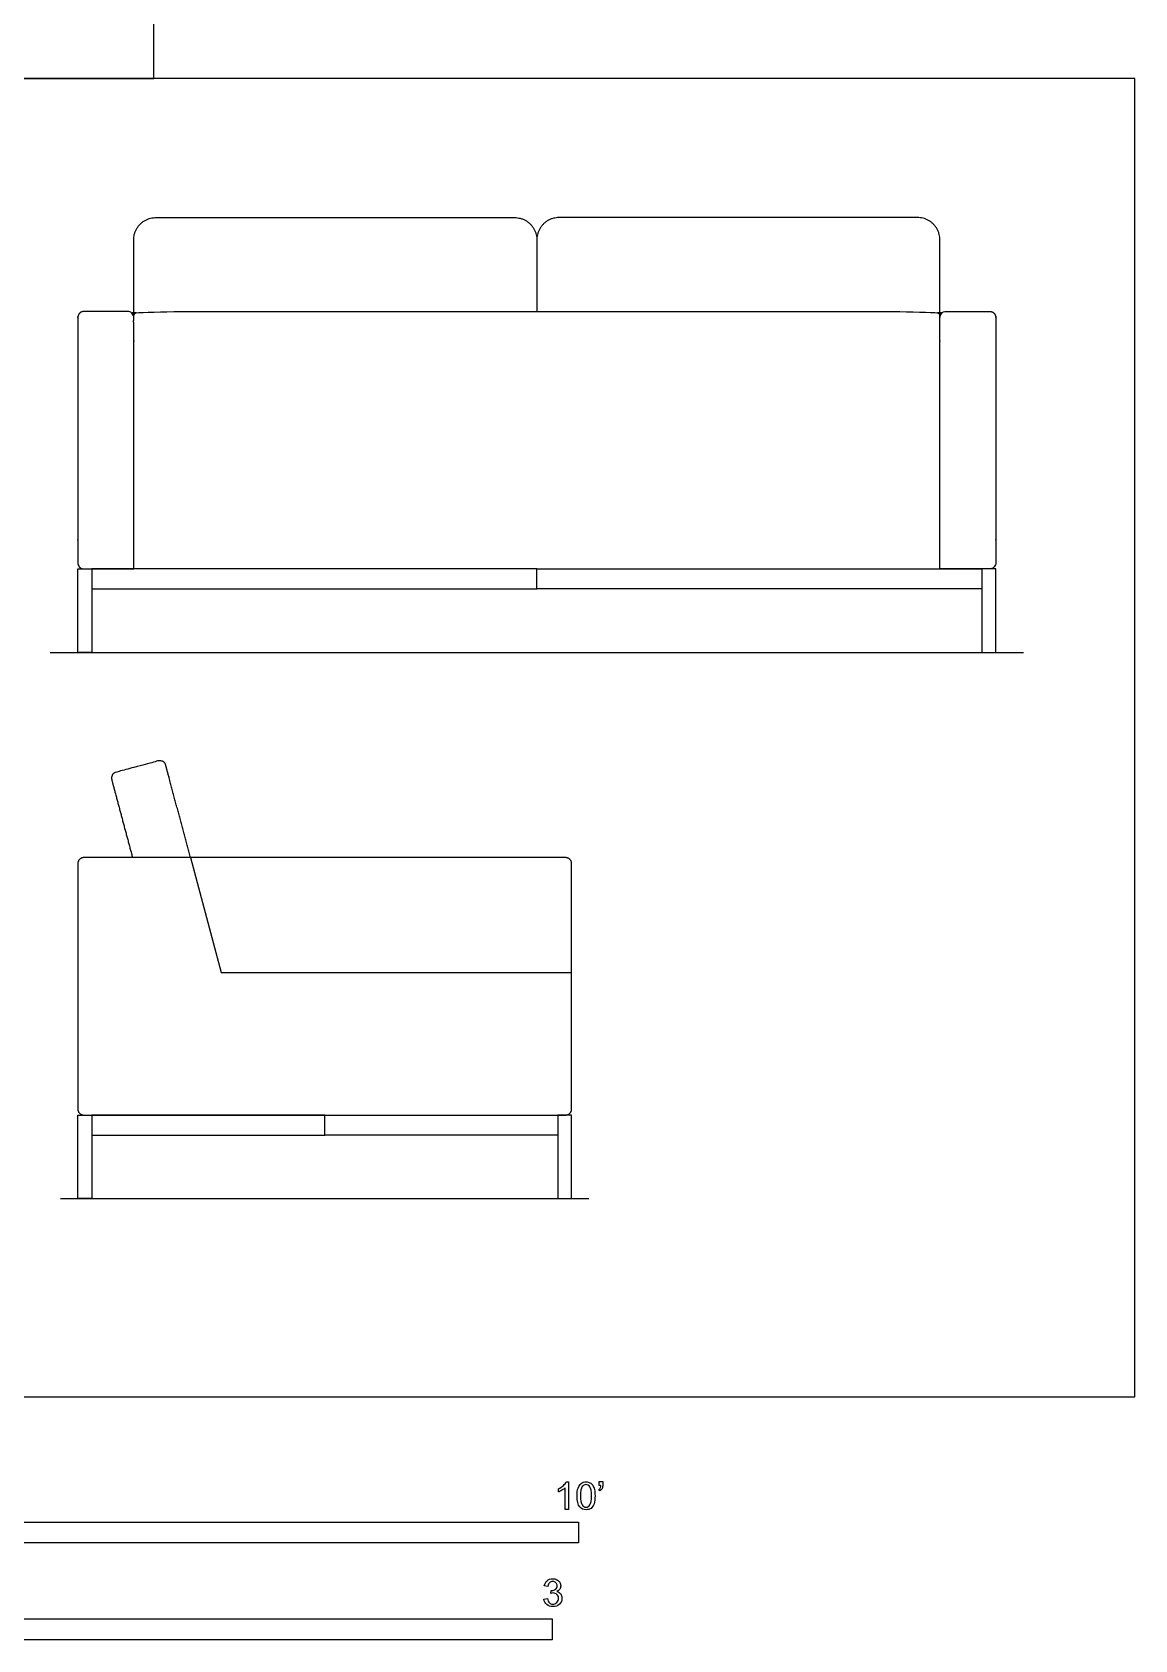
# Model space of a CAD drawing. Header units: metres. Extents: x 0 to 74.2, y -1.2 to 25.5.
# Drawn here: x 2.05 to 4.064, y -0.444 to 2.491 of the extents above; entities that cross this region are included whole.
import ezdxf

# ---------------------------------------------------------------- set-up
doc = ezdxf.new("R2010")
doc.units = ezdxf.units.M
doc.header["$MEASUREMENT"] = 0
for name, color, linetype, true_color in [('AG-DETAIL-DIAGRAM', 7, 'Continuous', 0xccff66), ('AG-DIAGRAM', 7, 'Continuous', 0xfecc66), ('AG-FURNITURE', 7, 'Continuous', 0x66ccff), ('N-SYMB', 7, 'Continuous', 0x800040), ('X-VPRT', 6, 'Continuous', 0xff00ff)]:
    doc.layers.add(name, color=color, linetype=linetype, true_color=true_color)

msp = doc.modelspace()

# ---------------------------------------------------------------- linework, layer by layer
at = {"layer": 'AG-DETAIL-DIAGRAM'}
msp.add_lwpolyline([(2.3393, 0.9843), (2.3955, 0.7747), (3.0353, 0.7747)], dxfattribs=at)
at = {"layer": 'AG-DIAGRAM'}
for points in [[(2.0828, 1.3589), (3.8608, 1.3589)], [(2.1018, 0.362), (3.067, 0.362)]]:
    msp.add_lwpolyline(points, dxfattribs=at)
at = {"layer": 'AG-FURNITURE'}
for points in [[(2.1336, 1.3589), (2.1336, 1.5113), (2.159, 1.5113), (2.159, 1.3589)], [(2.159, 1.5113), (2.159, 1.4747), (2.9718, 1.4747), (2.9718, 1.5113)], [(3.7846, 1.5113), (3.7846, 1.4747), (2.9718, 1.4747), (2.9718, 1.5113)], [(3.81, 1.3589), (3.81, 1.5113), (3.7846, 1.5113), (3.7846, 1.3589)], [(2.1336, 0.362), (2.1336, 0.5144), (2.159, 0.5144), (2.159, 0.362)], [(2.159, 0.5144), (2.159, 0.4777), (2.5844, 0.4777), (2.5844, 0.5144)], [(3.0099, 0.5144), (3.0099, 0.4777), (2.5844, 0.4777), (2.5844, 0.5144)], [(3.0353, 0.362), (3.0353, 0.5144), (3.0099, 0.5144), (3.0099, 0.362)]]:
    msp.add_lwpolyline(points, close=True, dxfattribs=at)
for points, weights, knots in [([(2.2356, 1.9703), (2.2356, 2.0444), (2.2356, 2.1121), (2.2356, 2.1526), (2.2761, 2.1526), (2.4239, 2.1526), (2.6098, 2.1526), (2.7958, 2.1526), (2.9313, 2.1526), (2.9718, 2.1526), (2.9718, 2.1121), (2.9718, 2.0494), (2.9718, 1.9812)], [1, 1, 1, 0.707106781187, 1, 1, 1, 1, 1, 0.707106781187, 1, 1, 1], [-1.971836, -1.971836, -1.971836, -1.485655, -1.485655, -1.276895, -1.276895, -0.057042, -0.057042, 1.162812, 1.162812, 1.371572, 1.371572, 1.821891, 1.821891, 1.821891]), ([(3.708, 1.9703), (3.708, 2.0444), (3.708, 2.1121), (3.708, 2.1526), (3.6675, 2.1526), (3.5197, 2.1526), (3.3338, 2.1526), (3.1478, 2.1526), (3.0123, 2.1526), (2.9718, 2.1526), (2.9718, 2.1121), (2.9718, 2.0494), (2.9718, 1.9812)], [1, 1, 1, 0.707106781187, 1, 1, 1, 1, 1, 0.707106781187, 1, 1, 1], [-1.971836, -1.971836, -1.971836, -1.485655, -1.485655, -1.276895, -1.276895, -0.057042, -0.057042, 1.162812, 1.162812, 1.371572, 1.371572, 1.821891, 1.821891, 1.821891]), ([(2.2356, 1.5113), (2.1647, 1.5113), (2.1445, 1.5113), (2.1336, 1.5113), (2.1336, 1.5222), (2.1336, 1.7463), (2.1336, 1.9703), (2.1336, 1.9812), (2.1445, 1.9812), (2.1592, 1.9812), (2.2247, 1.9812), (2.2356, 1.9812), (2.2356, 1.9703), (2.2356, 1.748), (2.2356, 1.5113)], [1, 1, 1, 0.707106781186, 1, 1, 1, 0.707106781186, 1, 1, 1, 0.707106781186, 1, 1, 1], [0, 0, 0, 0.13233, 0.13233, 0.188485, 0.188485, 1.658654, 1.658654, 1.714808, 1.714808, 1.811389, 1.811389, 1.867543, 1.867543, 3.372326, 3.372326, 3.372326]), ([(3.708, 1.5113), (3.7789, 1.5113), (3.7991, 1.5113), (3.81, 1.5113), (3.81, 1.5222), (3.81, 1.7463), (3.81, 1.9703), (3.81, 1.9812), (3.7991, 1.9812), (3.7844, 1.9812), (3.7189, 1.9812), (3.708, 1.9812), (3.708, 1.9703), (3.708, 1.748), (3.708, 1.5113)], [1, 1, 1, 0.707106781186, 1, 1, 1, 0.707106781186, 1, 1, 1, 0.707106781186, 1, 1, 1], [0, 0, 0, 0.13233, 0.13233, 0.188485, 0.188485, 1.658654, 1.658654, 1.714808, 1.714808, 1.811389, 1.811389, 1.867543, 1.867543, 3.372326, 3.372326, 3.372326]), ([(2.3393, 0.9843), (2.3167, 1.0687), (2.2941, 1.1532), (2.2913, 1.1637), (2.2807, 1.1609), (2.2665, 1.1571), (2.2031, 1.1401), (2.1925, 1.1372), (2.1954, 1.1267), (2.2142, 1.0562), (2.2335, 0.9843)], [1, 1, 1, 0.707106781186, 1, 1, 1, 0.707106781186, 1, 1, 1], [1.124661, 1.124661, 1.124661, 1.69842, 1.69842, 1.754574, 1.754574, 1.851156, 1.851156, 1.90731, 1.90731, 2.401302, 2.401302, 2.401302])]:
    msp.add_rational_spline(points, weights, degree=2, knots=knots, dxfattribs=at)
msp.add_open_spline([(2.2356, 1.9703), (2.2356, 1.9812), (2.2468, 1.9812), (2.9718, 1.9812), (3.6968, 1.9812), (3.708, 1.9812), (3.708, 1.9703)], degree=2, knots=[0, 0, 0, 0.072412, 0.072412, 2.621261, 2.621261, 2.693673, 2.693673, 2.693673], dxfattribs=at)
for points, weights in [([(2.1445, 0.9843), (2.1336, 0.9843), (2.1336, 0.9734)], [1, 0.707106781186, 1]), ([(3.0353, 0.9734), (3.0353, 0.9843), (3.0244, 0.9843)], [1, 0.707106781187, 1]), ([(2.1336, 0.5252), (2.1336, 0.5144), (2.1445, 0.5144)], [1, 0.707106781187, 1]), ([(3.0244, 0.5144), (3.0353, 0.5144), (3.0353, 0.5252)], [1, 0.707106781186, 1])]:
    msp.add_rational_spline(points, weights, degree=2, dxfattribs=at)
for points in [[(2.1336, 0.9734), (2.1336, 0.7493), (2.1336, 0.5252)], [(3.0244, 0.9843), (2.5844, 0.9843), (2.1445, 0.9843)], [(3.0353, 0.5252), (3.0353, 0.7493), (3.0353, 0.9734)], [(2.1445, 0.5144), (2.5844, 0.5144), (3.0244, 0.5144)]]:
    msp.add_open_spline(points, degree=2, dxfattribs=at)
at = {"layer": 'N-SYMB'}
for points in [[(3.0113, -0.1737), (3.0113, -0.1677)], [(3.0296, -0.2054), (3.0236, -0.2054), (3.0236, -0.1662)], [(3.0257, -0.1551), (3.0296, -0.1551), (3.0296, -0.2054)], [(3.0866, -0.1713), (3.085, -0.1689)], [(3.0857, -0.162), (3.0857, -0.1548), (3.0923, -0.1548), (3.0923, -0.1605)], [(3.089, -0.162), (3.0857, -0.162)], [(2.9919, -0.3461), (2.9855, -0.3452)], [(2.9849, -0.3693), (2.9913, -0.3684)], [(2.9973, -0.3588), (2.9979, -0.3534)]]:
    msp.add_lwpolyline(points, dxfattribs=at)
for points in [[(1.524, -0.2667), (1.524, -0.2286), (3.048, -0.2286), (3.048, -0.2667)], [(2, -0.4436), (2, -0.4055), (3, -0.4055), (3, -0.4436)]]:
    msp.add_lwpolyline(points, close=True, dxfattribs=at)
for points in [[(3.0113, -0.1677), (3.0146, -0.1662), (3.0176, -0.1641), (3.0203, -0.162)], [(3.0176, -0.1704), (3.0152, -0.1719), (3.0131, -0.1731), (3.0113, -0.1737)], [(3.0236, -0.1662), (3.0221, -0.1677), (3.02, -0.1692), (3.0176, -0.1704)], [(3.0203, -0.162), (3.0227, -0.1596), (3.0245, -0.1575), (3.0257, -0.1551)], [(3.0453, -0.1807), (3.0453, -0.1749), (3.0459, -0.1701), (3.0471, -0.1665)], [(3.0471, -0.1665), (3.0486, -0.1629), (3.0504, -0.1602), (3.0528, -0.1581)], [(3.0549, -0.1638), (3.0528, -0.1668), (3.0516, -0.1725), (3.0516, -0.1807)], [(3.0528, -0.1581), (3.0549, -0.1563), (3.0582, -0.1551), (3.0619, -0.1551)], [(3.0616, -0.1602), (3.0588, -0.1602), (3.0567, -0.1614), (3.0549, -0.1638)], [(3.0688, -0.1644), (3.067, -0.1617), (3.0646, -0.1602), (3.0616, -0.1602)], [(3.0619, -0.1551), (3.0646, -0.1551), (3.0667, -0.1557), (3.0688, -0.1569)], [(3.0688, -0.1569), (3.0709, -0.1578), (3.0724, -0.1596), (3.0739, -0.1614)], [(3.0718, -0.1807), (3.0718, -0.1725), (3.0709, -0.1671), (3.0688, -0.1644)], [(3.0739, -0.1614), (3.0751, -0.1635), (3.0763, -0.1659), (3.0769, -0.1689)], [(3.0769, -0.1689), (3.0778, -0.1719), (3.0781, -0.1758), (3.0781, -0.1807)], [(3.085, -0.1689), (3.0863, -0.1683), (3.0872, -0.1677), (3.0878, -0.1665)], [(3.0911, -0.1671), (3.0902, -0.1689), (3.0887, -0.1704), (3.0866, -0.1713)], [(3.0878, -0.1665), (3.0884, -0.1653), (3.089, -0.1638), (3.089, -0.162)], [(3.0923, -0.1605), (3.0923, -0.1635), (3.092, -0.1659), (3.0911, -0.1671)], [(3.0504, -0.2011), (3.0471, -0.1969), (3.0453, -0.1903), (3.0453, -0.1807)], [(3.0619, -0.206), (3.057, -0.206), (3.0531, -0.2048), (3.0504, -0.2011)], [(3.0516, -0.1807), (3.0516, -0.1891), (3.0528, -0.1945), (3.0546, -0.1972)], [(3.0546, -0.1972), (3.0564, -0.1999), (3.0588, -0.2014), (3.0619, -0.2014)], [(3.0619, -0.2014), (3.0646, -0.2014), (3.067, -0.1999), (3.0688, -0.1972)], [(3.0709, -0.2036), (3.0685, -0.2054), (3.0655, -0.206), (3.0619, -0.206)], [(3.0688, -0.1972), (3.0709, -0.1945), (3.0718, -0.1891), (3.0718, -0.1807)], [(3.0763, -0.1951), (3.0751, -0.1987), (3.0733, -0.2014), (3.0709, -0.2036)], [(3.0781, -0.1807), (3.0781, -0.1867), (3.0775, -0.1915), (3.0763, -0.1951)], [(2.9855, -0.3452), (2.9864, -0.341), (2.988, -0.3377), (2.9907, -0.3356)], [(2.9907, -0.3356), (2.9934, -0.3332), (2.9967, -0.332), (3.0006, -0.332)], [(2.9949, -0.3395), (2.9934, -0.341), (2.9922, -0.3431), (2.9919, -0.3461)], [(3.0009, -0.3371), (2.9985, -0.3371), (2.9964, -0.338), (2.9949, -0.3395)], [(2.9988, -0.3534), (3.0015, -0.3534), (3.0039, -0.3528), (3.006, -0.3513)], [(3.0006, -0.332), (3.0033, -0.332), (3.006, -0.3326), (3.0081, -0.3338)], [(3.0066, -0.3395), (3.0051, -0.338), (3.0033, -0.3371), (3.0009, -0.3371)], [(3.006, -0.3513), (3.0081, -0.3501), (3.009, -0.3479), (3.009, -0.3449)], [(3.009, -0.3449), (3.009, -0.3428), (3.0081, -0.341), (3.0066, -0.3395)], [(3.0081, -0.3338), (3.0105, -0.335), (3.0123, -0.3368), (3.0136, -0.3386)], [(3.0136, -0.351), (3.0123, -0.3528), (3.0108, -0.3543), (3.0084, -0.3552)], [(3.0136, -0.3386), (3.0148, -0.3407), (3.0154, -0.3428), (3.0154, -0.3452)], [(3.0154, -0.3452), (3.0154, -0.3473), (3.0148, -0.3491), (3.0136, -0.351)], [(2.9901, -0.3793), (2.987, -0.3769), (2.9855, -0.3732), (2.9849, -0.3693)], [(3.0009, -0.3829), (2.9967, -0.3829), (2.9928, -0.382), (2.9901, -0.3793)], [(2.9913, -0.3684), (2.9919, -0.3717), (2.9931, -0.3745), (2.9949, -0.376)], [(2.9949, -0.376), (2.9964, -0.3775), (2.9985, -0.3784), (3.0009, -0.3784)], [(3.0015, -0.3579), (3.0003, -0.3579), (2.9988, -0.3582), (2.9973, -0.3588)], [(2.9979, -0.3534), (2.9982, -0.3534), (2.9985, -0.3534), (2.9988, -0.3534)], [(3.0009, -0.3784), (3.0039, -0.3784), (3.0063, -0.3772), (3.0084, -0.3754)], [(3.013, -0.3787), (3.0099, -0.3817), (3.0057, -0.3829), (3.0009, -0.3829)], [(3.0084, -0.3609), (3.0066, -0.3591), (3.0042, -0.3579), (3.0015, -0.3579)], [(3.0084, -0.3552), (3.0114, -0.3561), (3.0139, -0.3573), (3.0154, -0.3597)], [(3.0114, -0.3678), (3.0114, -0.3648), (3.0102, -0.3627), (3.0084, -0.3609)], [(3.0084, -0.3754), (3.0102, -0.3732), (3.0114, -0.3708), (3.0114, -0.3678)], [(3.0178, -0.3675), (3.0178, -0.372), (3.0163, -0.3757), (3.013, -0.3787)], [(3.0154, -0.3597), (3.0169, -0.3618), (3.0178, -0.3645), (3.0178, -0.3675)]]:
    msp.add_open_spline(points, degree=3, dxfattribs=at)
at = {"layer": 'X-VPRT'}
for points in [[(0, 3.9233), (0, 2.4066), (2.2723, 2.4066), (2.2723, 3.9233)], [(0, 2.4066), (0, 0), (4.064, 0), (4.064, 2.4066)]]:
    msp.add_lwpolyline(points, close=True, dxfattribs=at)

doc.saveas('drawing.dxf')
